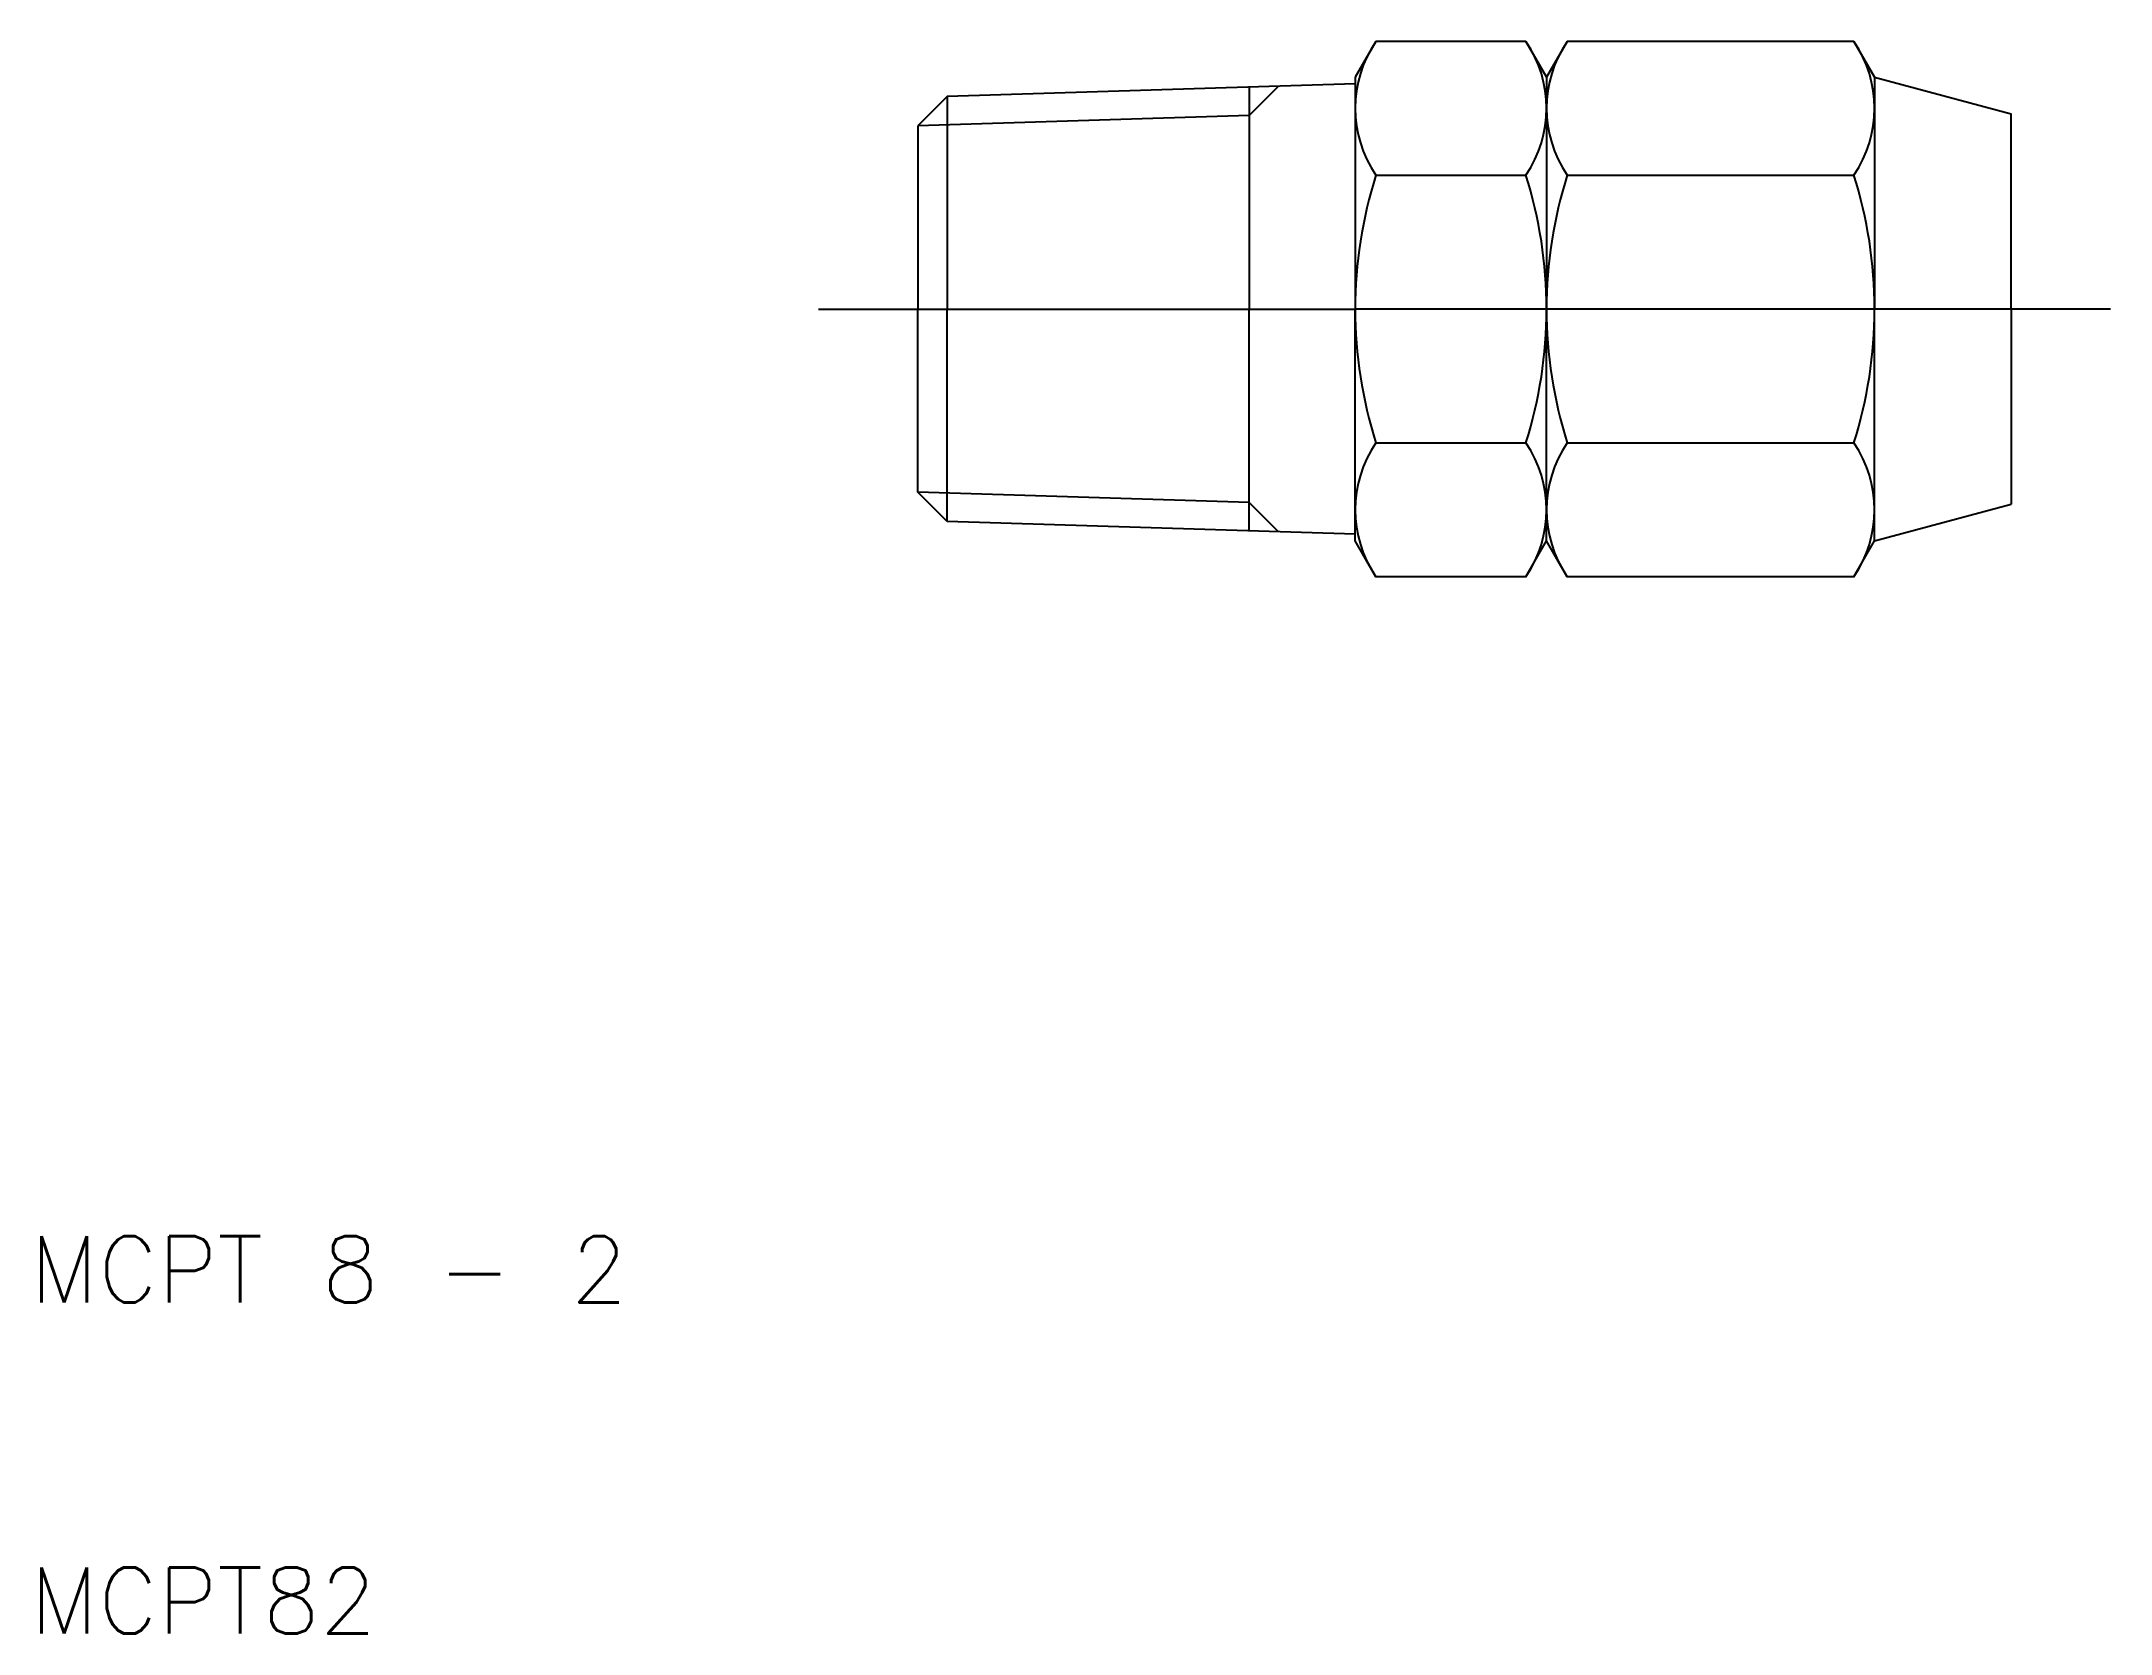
# Model space of a CAD drawing. Extents: x 10.3 to 72.8, y 10 to 58.1.
import ezdxf

# ---------------------------------------------------------------- set-up
doc = ezdxf.new("R2010")
doc.units = 0
doc.linetypes.add('CENTER', pattern=[50.8, 31.75, -6.35, 6.35, -6.35])
doc.layers.get('0').update_dxf_attribs({"linetype": 'CONTINUOUS'})
doc.layers.add('CENTER', color=1, linetype='CENTER')
doc.styles.get("Standard").update_dxf_attribs({"font": 'txt.shx'})

msp = doc.modelspace()

# ---------------------------------------------------------------- linework, layer by layer
for p, q in [((50.625, 58.083), (50, 57)), ((55.15, 58.083), (50.625, 58.083)), ((55.15, 58.083), (55.775, 57)), ((56.4, 58.083), (55.775, 57)), ((65.05, 58.083), (56.4, 58.083)), ((65.05, 58.083), (65.675, 57)), ((50, 57), (50, 50)), ((55.775, 57), (55.775, 50)), ((65.675, 57), (65.675, 50)), ((65.675, 57), (69.8, 55.895)), ((37.684, 56.418), (36.8, 55.535)), ((50, 56.803), (37.684, 56.418)), ((37.684, 56.418), (37.684, 50)), ((46.8, 56.703), (46.8, 50)), ((69.8, 50), (69.8, 55.895)), ((36.8, 55.535), (36.8, 50)), ((50.625, 54.041), (55.15, 54.041)), ((56.4, 54.041), (65.05, 54.041)), ((36.8, 44.465), (36.8, 50)), ((37.684, 43.582), (37.684, 50)), ((46.8, 43.297), (46.8, 50)), ((50, 43), (50, 50)), ((55.775, 43), (55.775, 50)), ((65.675, 43), (65.675, 50)), ((69.8, 50), (69.8, 44.105)), ((50.625, 45.959), (55.15, 45.959)), ((56.4, 45.959), (65.05, 45.959)), ((37.684, 43.582), (36.8, 44.465)), ((65.675, 43), (69.8, 44.105)), ((50, 43.197), (37.684, 43.582)), ((50.625, 41.917), (50, 43)), ((55.15, 41.917), (55.775, 43)), ((56.4, 41.917), (55.775, 43)), ((65.05, 41.917), (65.675, 43)), ((55.15, 41.917), (50.625, 41.917)), ((65.05, 41.917), (56.4, 41.917))]:
    msp.add_line(p, q)
at = {"color": 3}
for p, q in [((47.684, 56.731), (46.8, 55.847)), ((46.8, 55.847), (36.8, 55.535)), ((46.8, 44.153), (36.8, 44.465)), ((47.684, 43.269), (46.8, 44.153))]:
    msp.add_line(p, q, dxfattribs=at)
for centre, radius, start, end in [((53.578, 56.062), 3.578, 145.61575, 214.38425), ((52.197, 56.062), 3.578, 325.61575, 34.38425), ((59.353, 56.062), 3.578, 145.61575, 214.38425), ((62.097, 56.062), 3.578, 325.61575, 34.38425), ((63.375, 50), 13.375, 162.41205, 180), ((42.4, 50), 13.375, 0, 17.58795), ((69.15, 50), 13.375, 162.41205, 180), ((52.3, 50), 13.375, 0, 17.58795), ((63.375, 50), 13.375, 180, 197.58795), ((42.4, 50), 13.375, 342.41205, 0), ((69.15, 50), 13.375, 180, 197.58795), ((52.3, 50), 13.375, 342.41205, 0), ((53.578, 43.938), 3.578, 145.61575, 214.38425), ((52.197, 43.938), 3.578, 325.61575, 34.38425), ((59.353, 43.938), 3.578, 145.61575, 214.38425), ((62.097, 43.938), 3.578, 325.61575, 34.38425)]:
    msp.add_arc(centre, radius, start, end)
at = {"layer": 'CENTER'}
for p, q in [((33.8, 50), (50, 50)), ((55.775, 50), (50, 50)), ((72.8, 50), (55.775, 50))]:
    msp.add_line(p, q, dxfattribs=at)

# ---------------------------------------------------------------- texts
for s, p in [('MCPT 8 - 2', (10, 20)), ('MCPT82', (10, 10))]:
    msp.add_text(s, height=2).set_placement(p)

doc.saveas('drawing.dxf')
